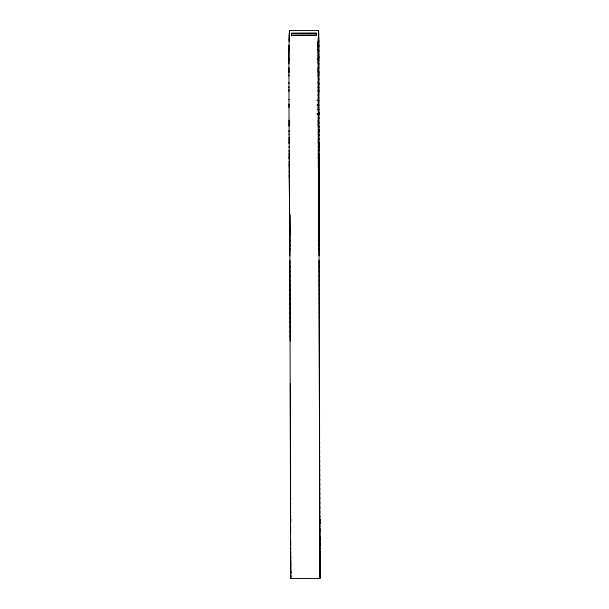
<?xml version="1.0" encoding="UTF-8"?>
<svg xmlns="http://www.w3.org/2000/svg" width="609" height="609" viewBox="0 0 609 609"><rect width="100%" height="100%" fill="white"/><g stroke="black" fill="none" stroke-linecap="round" stroke-linejoin="round"><path stroke-width="0.91" d="M288.94 63.861L288.932 49.314M289.206 161.218L289.275 176.108M289.184 158.964L289.184 157.533M289.777 237.624L289.838 255.909M289.793 242.732L289.793 241.423M289.892 214.269L289.876 234.366M289.854 227.72L289.892 245.747M290.721 564.056L290.721 562.084M290.699 558.575L290.843 578.55L320.037 578.466L320.06 562.83M318.119 71.398L318.142 45.195M318.119 63.778L318.111 49.23M318.385 161.134L318.454 176.024M318.362 158.88L318.362 157.449M318.865 64.782L318.865 63.351L318.918 73.704M318.842 61.09L318.72 40.46M318.956 237.54L319.017 255.826M318.971 242.648L318.971 241.339M319.108 163.136L319.116 166.866M319.108 158.447L319.055 234.282M319.9 563.972L319.9 562M319.877 558.491L320.022 578.466M320.075 568.509L320.06 559.405M288.94 50.638L289.427 30.534L318.606 30.45L318.796 52.092L318.796 50.258M289.153 151.413L289.153 150.217M290.668 551.518L290.683 558.171M290.683 557.052L290.691 555.598M318.119 50.555L318.606 30.45M318.332 151.329L318.332 150.134M318.903 70.903L318.964 84.879M318.88 68.086L318.88 66.891M319.101 172.377L319.108 174.296M319.116 168.495L319.116 169.279L319.108 167.315M319.847 551.434L319.862 558.088M319.862 556.969L319.862 555.515M288.963 48.91L288.955 50.806M289.115 143.343L289.123 142.392M289.13 147.606L289.138 146.662M289.808 246.242L289.815 245.419M289.823 250.588L289.831 249.743M318.142 48.827L318.134 50.722M318.294 143.26L318.301 142.308M318.309 147.523L318.317 146.579M318.91 75.653L318.918 74.701M318.933 79.916L318.933 78.972M318.987 246.158L318.994 245.336M319.002 250.505L319.009 249.66M320.06 572.43L320.052 574.264L320.052 567.908L320.068 570.351M288.971 47.022L288.971 47.51L288.963 45.279L288.94 60.154L288.932 58.312M289.085 134.863L289.085 134.178M290.653 549.052L290.653 548.176M290.79 520.132L290.79 519.462L290.798 521.251M318.286 138.563L318.355 158.698M318.263 134.779L318.263 134.094M318.964 88.138L318.964 87.452M318.949 82.984L318.987 90.68M319.832 548.968L319.832 548.092M319.984 523.991L319.969 519.378L319.969 520.048M319.961 571.105L320.037 576.426L320.045 575.52M318.157 46.063L318.149 47.426L318.157 42.828M289.937 267.016L289.937 266.536M289.922 262.403L289.922 261.961M289.968 276.273L289.975 275.793M289.953 271.667L289.953 271.218M289.998 285.537L290.006 285.058M289.983 280.932L289.991 280.483M290.029 294.802L290.036 294.314M290.013 290.196L290.021 289.739M290.059 304.058L290.067 303.579M290.044 299.453L290.051 299.004M290.09 313.323L290.097 312.843M290.074 308.717L290.082 308.268M290.12 322.58L290.128 322.1M290.105 317.982L290.112 317.525M290.15 331.844L290.158 331.365M290.135 327.239L290.143 326.789M290.166 336.503L290.173 336.054M290.181 341.109L289.869 244.194M290.356 392.074L290.364 391.617M290.341 387.415L290.348 386.936M290.386 401.331L290.394 400.882M290.371 396.672L290.379 396.2M290.417 410.595L290.424 410.146M290.402 405.937L290.409 405.457M290.447 419.86L290.455 419.403M290.432 415.201L290.44 414.721M290.463 424.458L290.47 423.978M290.493 433.722L290.501 433.243M290.478 429.117L290.485 428.667M290.531 442.987L290.531 442.507M290.516 438.381L290.516 437.932M290.562 452.243L290.562 451.764M290.546 447.638L290.546 447.189M290.592 461.508L290.592 461.028M290.577 456.902L290.577 456.453M290.622 470.772L290.63 470.293M290.607 466.167L290.607 465.71M290.653 480.029L290.66 479.549M290.638 475.423L290.645 474.974M290.683 489.293L290.691 488.814M290.668 484.688L290.676 484.239M290.699 493.952L290.706 493.496M290.729 503.209L290.737 502.76M290.714 498.55L290.721 498.078M290.767 512.024L290.759 512.245M290.744 507.815L290.752 507.335M290.775 517.079L290.782 516.599M319.101 262.319L319.101 261.878M319.116 266.925L319.116 266.453M319.146 276.189L319.146 275.71M319.131 271.584L319.131 271.134M319.177 285.454L319.185 284.974M319.162 280.848L319.162 280.399M319.207 294.71L319.215 294.231M319.192 290.112L319.2 289.656M319.238 303.975L319.245 303.495M319.223 299.369L319.23 298.92M319.268 313.239L319.276 312.76M319.253 308.634L319.261 308.184M319.299 322.496L319.306 322.016M319.283 317.89L319.291 317.441M319.329 331.76L319.337 331.281M319.314 327.155L319.322 326.706M319.36 341.025L319.367 340.545M319.344 336.419L319.352 335.97M319.375 345.676L319.382 345.227M319.413 354.94L319.413 354.491M319.398 350.282L319.398 349.802M319.443 364.205L319.443 363.748M319.428 359.546L319.428 359.066M319.474 373.462L319.474 373.012M319.459 368.803L319.459 368.331M319.504 382.726L319.512 382.277M319.489 378.067L319.497 377.588M319.535 391.99L319.542 391.534M319.519 387.332L319.527 386.852M319.565 401.247L319.573 400.798M319.55 396.588L319.558 396.109M319.596 410.512L319.603 410.063M319.58 405.853L319.588 405.373M319.626 419.768L319.634 419.319M319.611 415.117L319.618 414.638M319.641 424.374L319.649 423.894M319.672 433.638L319.679 433.159M319.656 429.033L319.664 428.584M319.702 442.903L319.71 442.423M319.687 438.297L319.695 437.848M319.74 452.16L319.74 451.68M319.725 447.554L319.725 447.105M319.771 461.424L319.771 460.944M319.755 456.819L319.755 456.369M319.801 470.681L319.801 470.201M319.786 466.083L319.786 465.626M319.832 479.945L319.839 479.466M319.816 475.34L319.824 474.891M319.862 489.21L319.87 488.73M319.847 484.604L319.854 484.155M319.892 498.466L319.9 497.987M319.877 493.869L319.885 493.412M319.923 507.731L319.931 507.251M319.908 503.125L319.915 502.676M319.946 511.941L319.938 512.161M319.953 516.995L319.961 516.516M319.984 526.252L319.991 525.773M290.858 576.51L290.874 575.604L290.858 578.55M289.054 126.101L289.062 125.69M289.069 130.699L289.077 130.288M318.233 126.017L318.241 125.606M318.248 130.608L318.256 130.204M318.979 92.028L318.979 91.616M318.164 42.013L318.18 41.519M319.991 573.32L320.014 576.738M290.622 540.411L290.63 545.367M319.991 528.292L320.045 540.685M319.794 540.328L319.809 545.276M319.999 573.495L319.908 562.853M289.458 35.528L289.313 35.109M289.397 33.312L289.092 41.359M289.427 32.795L289.404 35.642M291.559 35.261L291.65 33.289L316.467 33.221L316.368 35.193L291.559 35.261L316.368 35.193M318.225 40.506L318.164 45.127L318.362 37.621M318.576 33.229L318.515 37.096M318.606 32.711L318.576 35.817M318.385 39.676L318.629 33.114M289.427 35.2L289.496 35.649M316.467 33.221L291.65 33.289M317.129 100.477L319.009 100.47L317.122 100.607M317.144 105.136L319.025 105.129L317.137 105.266M317.152 109.27L319.04 109.414M317.16 113.929L319.04 113.921L319.101 132.069M317.167 114.081L319.047 114.073M289.427 30.534L289.564 41.184L289.541 40.544M289.45 35.429L289.481 34.606M319.748 522.423L319.755 523.306M319.778 532.068L319.047 244.11M290.6 532.159L290.592 527.188M318.218 41.587L318.233 42.112M289.45 33.198L289.191 40.034M320.022 536.582L320.075 558.072M318.644 35.946L318.659 36.814M289.473 36.03L289.488 36.898M319.055 117.895L319.063 118.329M319.063 122.478L319.07 122.911M318.157 99.313L318.164 99.747M318.172 103.903L318.18 104.337M288.978 99.396L288.986 99.83M289.001 104.421L288.993 103.987L289.047 125.5M319.984 575.193L319.999 576.228L319.969 571.531M318.659 34.523L318.674 35.566M318.674 37.796L318.697 39.204M319.063 248.601L319.07 249.203M289.496 37.88L289.519 39.288M289.884 248.685L289.892 249.287M290.782 571.189L290.798 572.361M318.69 36.982L318.728 42.584L318.705 40.643M319.07 126.36L319.078 127.068M318.149 91.419L318.104 68.931M318.149 95.156L318.157 95.864M320.037 544.766L320.052 545.725M289.511 37.065L289.534 41.343M288.971 91.502L288.955 89.454M289.359 185.273L289.366 186.057M290.577 523.39L290.341 383.579M319.086 134.551L319.101 135.518M319.093 138.791L319.101 139.766M318.126 82.466L318.134 83.433M318.134 86.714L318.142 87.681M319.953 571.851L319.969 573.815M288.948 82.55L288.955 83.517M288.955 86.798L288.963 87.765M290.775 571.935L290.79 573.899L290.729 562.937M318.766 45.705L318.758 44.906L318.758 46.901L318.751 46.063M319.101 142.331L319.108 143.549M318.119 74.701L318.126 75.919M319.04 235.82L319.047 236.886M319.04 239.9L319.055 240.989M318.477 176.168L318.492 179.754M318.918 233.993L318.469 175.331L318.469 177.318M320.06 554.015L320.052 551.396M320.068 558.027L320.06 556.489L320.075 561.871M288.94 74.785L288.948 76.003M289.861 235.904L289.869 236.977M289.869 239.984L289.876 241.073M289.298 176.252L289.313 179.838M289.739 234.077L289.29 175.415L289.298 177.402M319.108 149.593L319.116 151.047M319.108 153.255L319.116 154.701M318.111 67.523L318.119 68.977M318.111 71.184L318.119 72.638M319.032 232.12L319.047 233.65M318.438 171.129L318.461 175.704M318.91 230.172L318.949 239.999M288.932 67.607L288.94 69.061M288.932 71.268L288.948 72.722M289.854 232.204L289.869 233.734M289.26 171.213L289.283 175.788M289.732 230.255L289.77 240.091M318.85 58.555L318.857 63.534M319.108 162.161L319.116 164.004M319.101 169.713L319.108 171.631M319.093 175.042L319.108 176.96M319.093 177.706L319.101 179.625M319.093 180.371L319.101 182.289M319.086 183.035L319.093 184.953M319.086 185.699L319.093 187.618M319.078 188.364L319.086 190.282M319.078 191.028L319.086 192.946M319.07 193.692L319.086 195.611M319.07 196.357L319.078 198.268M319.07 199.021L319.078 200.94M319.063 201.686L319.07 203.596M319.063 204.342L319.07 206.261M319.055 207.007L319.07 208.925M319.055 209.671L319.063 211.589M319.047 212.335L319.063 214.254M319.047 215L319.055 216.918M319.047 217.664L319.055 219.583M319.04 220.329L319.047 222.247M319.04 222.993L319.047 224.911M318.111 58.228L318.119 60.07M319.032 225.695L319.07 245.663M318.347 152.821L318.378 163.501M319.816 542.444L319.847 554.023M318.241 131.323L318.286 142.818M319.87 556.527L319.877 561.886M289.869 215.084L289.876 217.002M289.869 217.748L289.876 219.666M289.861 220.412L289.869 222.331M289.861 223.077L289.869 224.995M289.854 225.779L289.869 227.659M289.168 152.905L289.199 163.585M289.1 137.162L289.176 158.782M290.638 542.528L290.668 554.106M289.062 131.415L289.108 142.902M290.691 556.611L290.706 561.97M318.979 90.223L319.055 114.545M319.04 112.368L319.04 113.921M319.078 129.336L319.124 148.208M319.032 260.21L319.794 540.701M318.218 120.08L318.256 132.008M318.172 105.319L318.225 125.416M318.134 89.949L318.172 107.466M289.854 260.294L290.615 540.784M289.039 120.163L289.077 132.092M289.359 185.334L289.359 184.009M288.993 107.549L288.925 69.015M319.101 143.671L319.131 157.754M319.116 155.782L319.131 162.07M318.812 217.322L318.812 219.369M318.827 219.544L318.827 221.6M318.842 221.775L318.85 223.823M318.865 223.998L318.865 226.053M318.88 226.228L318.888 228.276M318.903 228.489L318.903 230.507M318.933 234.153L318.933 235.858M318.667 199.508L318.667 201.556M318.682 201.731L318.682 203.787M318.697 203.962L318.705 206.009M318.72 206.185L318.72 208.24M318.735 208.415L318.743 210.463M318.758 210.638L318.758 212.693M318.773 212.868L318.773 214.916M318.789 215.091L318.796 217.147M318.507 179.685L318.522 183.743M318.537 183.926L318.537 185.973M318.553 186.148L318.56 188.204M318.576 188.371L318.576 190.427M318.591 190.602L318.598 192.65M318.614 192.825L318.614 194.88M318.629 195.055L318.629 197.103M318.644 197.278L318.652 199.333M318.438 170.139L318.438 171.966M289.633 217.405L289.633 219.453M289.648 219.628L289.648 221.684M289.663 221.859L289.671 223.906M289.686 224.082L289.686 226.137M289.701 226.312L289.709 228.36M289.724 228.573L289.724 230.59M289.755 234.237L289.762 235.942M289.465 197.362L289.473 199.417M289.488 199.592L289.488 201.64M289.503 201.815L289.503 203.87M289.526 204.045L289.526 206.093M289.541 206.268L289.541 208.324M289.557 208.499L289.564 210.547M289.579 210.722L289.579 212.777M289.61 215.175L289.618 217.23M289.328 179.769L289.344 183.834M289.382 186.232L289.382 188.288M289.397 188.455L289.397 190.51M289.412 190.686L289.42 192.733M289.435 192.916L289.435 194.964M289.45 195.139L289.45 197.194M289.26 170.223L289.26 172.05M288.94 71.481L288.925 60.093M318.812 53.12L318.827 58.083L318.827 56.439M318.416 169.112L318.4 164.148L318.4 165.793M289.245 169.195L289.222 164.232L289.222 165.876"/></g></svg>
